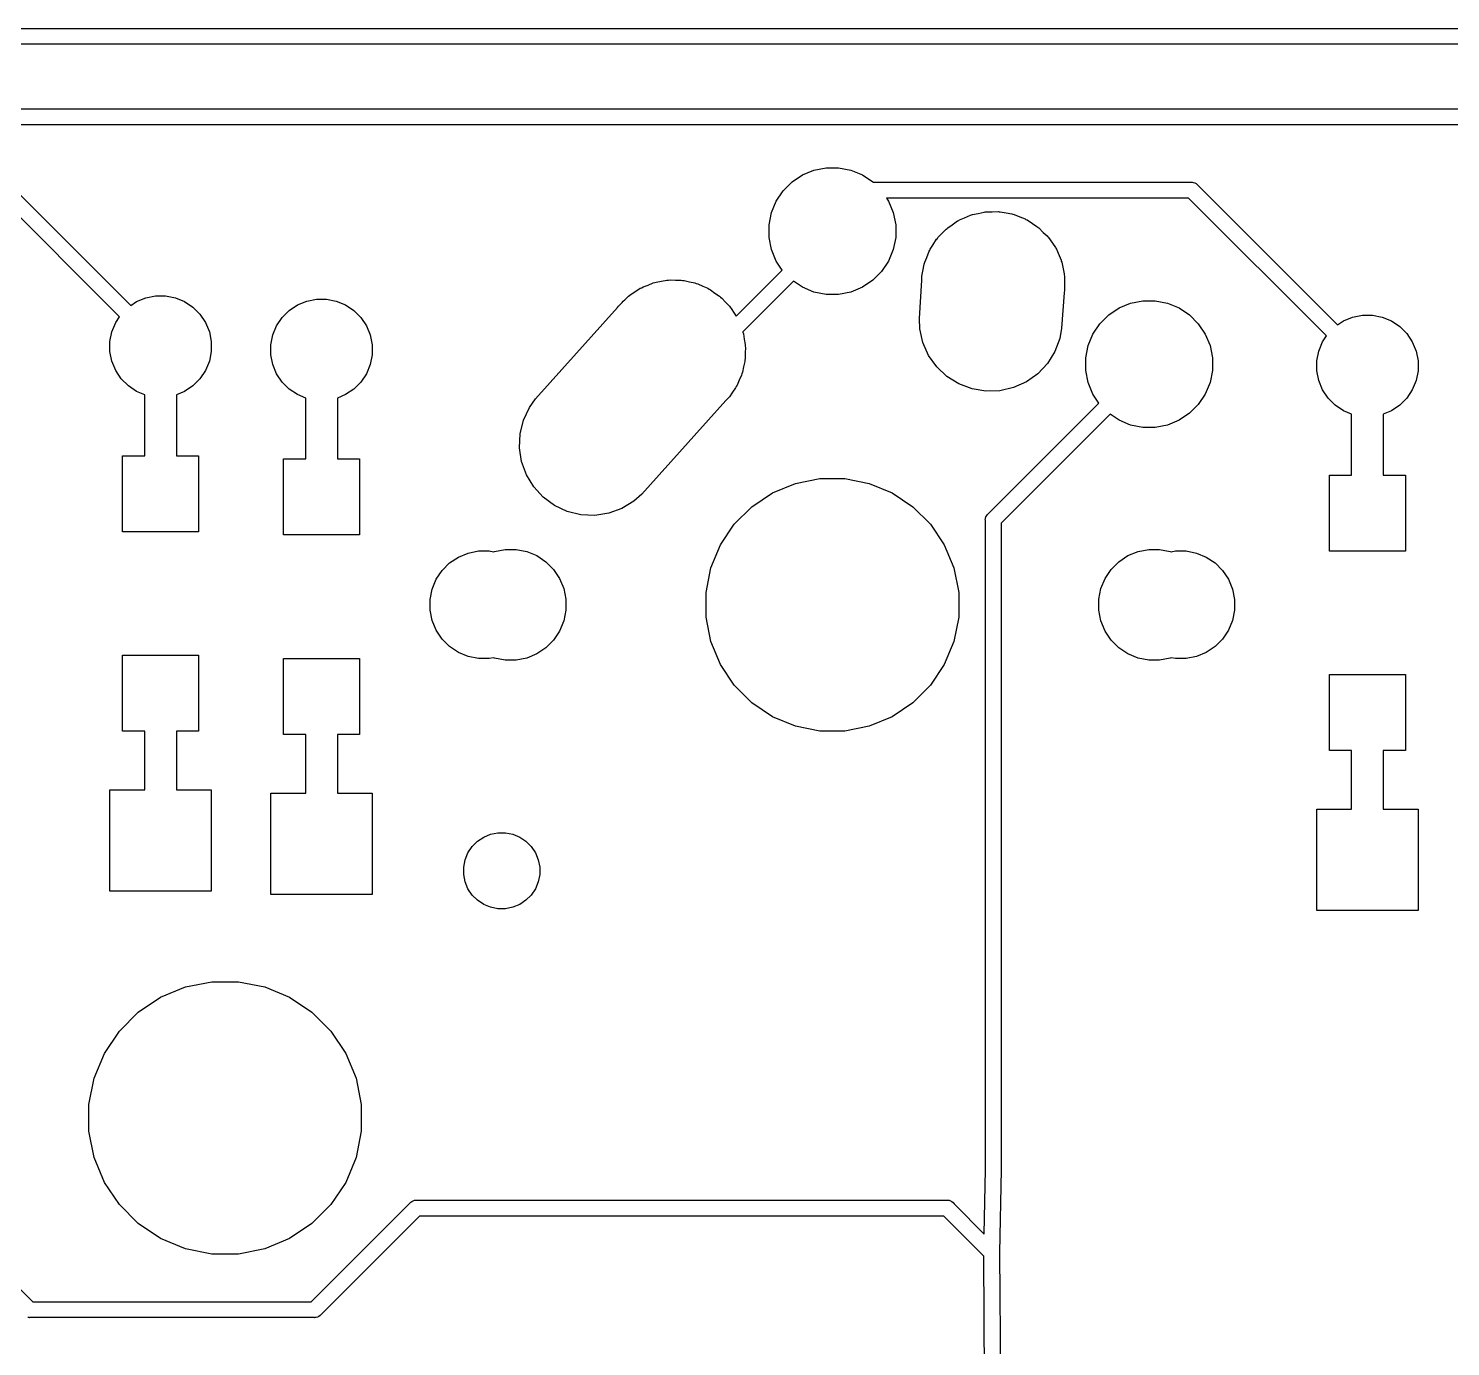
# Model space of a CAD drawing. Extents: x 53 to 306, y -113 to -54.
# Drawn here: x 125.42 to 147.87, y -78.39 to -57.58 of the extents above; entities that cross this region are included whole.
import ezdxf

# ---------------------------------------------------------------- set-up
doc = ezdxf.new("R2010")
doc.units = 0
doc.layers.add('BLACK', color=7, linetype='CONTINUOUS')

msp = doc.modelspace()

# ---------------------------------------------------------------- linework, layer by layer
at = {"layer": 'BLACK', "linetype": 'CONTINUOUS'}
for p, q in [((91.9488, -57.575), (235.702, -57.575)), ((235.656, -57.825), (91.9945, -57.825)), ((110.166, -58.845), (236.335, -58.845)), ((236.289, -59.095), (110.212, -59.095)), ((124.424, -59.3364), (127.037, -61.9494)), ((126.86, -62.1262), (124.28, -59.5454)), ((137.475, -59.9982), (137.638, -59.8888)), ((137.638, -59.8888), (137.82, -59.8134)), ((137.82, -59.8134), (138.014, -59.775)), ((138.014, -59.775), (138.21, -59.775)), ((138.21, -59.775), (138.404, -59.8134)), ((138.404, -59.8134), (138.586, -59.8888)), ((138.586, -59.8888), (138.749, -59.9982)), ((137.226, -60.3013), (137.335, -60.1375)), ((137.335, -60.1375), (137.475, -59.9982)), ((138.749, -59.9982), (138.754, -60.0032)), ((138.754, -60.0032), (138.759, -60.0028)), ((138.759, -60.0028), (138.765, -60.0034)), ((138.765, -60.0034), (143.778, -60.0034)), ((143.778, -60.0034), (143.784, -60.0028)), ((143.784, -60.0028), (143.791, -60.0034)), ((143.791, -60.0034), (143.791, -60.0034)), ((143.791, -60.0034), (143.809, -60.0052)), ((143.809, -60.0052), (143.832, -60.0124)), ((143.832, -60.0124), (143.854, -60.024)), ((143.854, -60.024), (143.873, -60.0396)), ((143.873, -60.0396), (143.877, -60.0444)), ((143.877, -60.0444), (146.087, -62.2544)), ((137.15, -60.4833), (137.226, -60.3013)), ((143.733, -60.2534), (138.966, -60.2534)), ((138.966, -60.2534), (138.998, -60.3013)), ((138.998, -60.3013), (139.074, -60.4833)), ((145.91, -62.4312), (143.733, -60.2534)), ((137.112, -60.6765), (137.15, -60.4833)), ((139.074, -60.4833), (139.112, -60.6765)), ((140.005, -60.6744), (140.089, -60.6145)), ((140.089, -60.6145), (140.106, -60.6068)), ((140.106, -60.6068), (140.119, -60.598)), ((140.119, -60.598), (140.199, -60.5649)), ((140.199, -60.5649), (140.291, -60.5236)), ((140.291, -60.5236), (140.309, -60.5195)), ((140.309, -60.5195), (140.324, -60.5132)), ((140.324, -60.5132), (140.412, -60.4958)), ((140.412, -60.4958), (140.507, -60.4738)), ((140.507, -60.4738), (140.525, -60.4733)), ((140.525, -60.4733), (140.541, -60.47)), ((140.541, -60.47), (140.634, -60.47)), ((140.634, -60.47), (140.728, -60.4671)), ((140.728, -60.4671), (140.745, -60.47)), ((140.745, -60.47), (140.763, -60.47)), ((140.763, -60.47), (140.856, -60.4886)), ((140.856, -60.4886), (140.947, -60.5038)), ((140.947, -60.5038), (140.963, -60.5097)), ((140.963, -60.5097), (140.98, -60.5132)), ((140.98, -60.5132), (141.071, -60.5509)), ((141.071, -60.5509), (141.154, -60.5824)), ((141.154, -60.5824), (141.168, -60.591)), ((141.168, -60.591), (141.185, -60.598)), ((141.185, -60.598), (141.269, -60.6542)), ((137.112, -60.8735), (137.112, -60.6765)), ((139.112, -60.6765), (139.112, -60.8735)), ((139.778, -60.8779), (139.836, -60.8198)), ((139.836, -60.8198), (139.908, -60.7431)), ((139.908, -60.7431), (139.924, -60.732)), ((139.924, -60.732), (139.935, -60.7212)), ((139.935, -60.7212), (140.005, -60.6744)), ((141.269, -60.6542), (141.342, -60.6999)), ((141.342, -60.6999), (141.353, -60.7107)), ((141.353, -60.7107), (141.369, -60.7212)), ((141.369, -60.7212), (141.442, -60.7944)), ((141.442, -60.7944), (141.503, -60.8518)), ((137.15, -61.0667), (137.112, -60.8735)), ((139.112, -60.8735), (139.074, -61.0667)), ((139.649, -61.0756), (139.655, -61.0621)), ((139.655, -61.0621), (139.7, -60.9952)), ((139.7, -60.9952), (139.757, -60.9045)), ((139.757, -60.9045), (139.77, -60.8903)), ((139.77, -60.8903), (139.778, -60.8779)), ((141.503, -60.8518), (141.512, -60.8643)), ((141.512, -60.8643), (141.526, -60.8779)), ((141.526, -60.8779), (141.585, -60.9657)), ((141.585, -60.9657), (141.632, -61.0323)), ((141.632, -61.0323), (141.638, -61.0459)), ((141.638, -61.0459), (141.649, -61.0621)), ((141.649, -61.0621), (141.69, -61.1613)), ((137.226, -61.2487), (137.15, -61.0667)), ((137.32, -61.39), (137.226, -61.2487)), ((138.998, -61.2487), (138.889, -61.4125)), ((139.074, -61.0667), (138.998, -61.2487)), ((139.56, -61.2995), (139.567, -61.281)), ((139.567, -61.281), (139.57, -61.2668)), ((139.57, -61.2668), (139.601, -61.1936)), ((139.601, -61.1936), (139.639, -61.0923)), ((139.639, -61.0923), (139.649, -61.0756)), ((141.69, -61.1613), (141.723, -61.2344)), ((141.723, -61.2344), (141.726, -61.2486)), ((141.726, -61.2486), (141.734, -61.2668)), ((141.734, -61.2668), (141.755, -61.3733)), ((136.593, -62.1176), (137.32, -61.39)), ((138.889, -61.4125), (138.749, -61.5518)), ((139.527, -61.4842), (139.542, -61.407)), ((139.527, -61.55), (139.527, -61.4842)), ((139.542, -61.407), (139.56, -61.2995)), ((141.755, -61.3733), (141.773, -61.4504)), ((141.773, -61.4504), (141.773, -61.4647)), ((141.773, -61.4647), (141.777, -61.4842)), ((141.777, -61.4842), (141.777, -61.5933)), ((134.934, -61.7704), (135.008, -61.7257)), ((135.008, -61.7257), (135.079, -61.678)), ((135.079, -61.678), (135.102, -61.6685)), ((135.102, -61.6685), (135.124, -61.6555)), ((135.124, -61.6555), (135.205, -61.6261)), ((135.205, -61.6261), (135.284, -61.5932)), ((135.284, -61.5932), (135.308, -61.5884)), ((135.308, -61.5884), (135.332, -61.5798)), ((135.332, -61.5798), (135.417, -61.5667)), ((135.417, -61.5667), (135.501, -61.55)), ((135.501, -61.55), (135.526, -61.55)), ((135.526, -61.55), (135.551, -61.5462)), ((135.551, -61.5462), (135.637, -61.55)), ((135.637, -61.55), (135.723, -61.55)), ((135.723, -61.55), (135.747, -61.5549)), ((135.747, -61.5549), (135.772, -61.556)), ((135.772, -61.556), (135.856, -61.5765)), ((135.856, -61.5765), (135.94, -61.5932)), ((135.94, -61.5932), (135.963, -61.6028)), ((135.963, -61.6028), (135.987, -61.6087)), ((135.987, -61.6087), (136.065, -61.6451)), ((136.065, -61.6451), (136.145, -61.678)), ((136.145, -61.678), (136.166, -61.6919)), ((136.166, -61.6919), (136.188, -61.7025)), ((136.188, -61.7025), (136.258, -61.7534)), ((137.497, -61.5668), (136.698, -62.3662)), ((137.638, -61.6612), (137.497, -61.5668)), ((137.82, -61.7366), (137.638, -61.6612)), ((138.014, -61.775), (137.82, -61.7366)), ((138.404, -61.7366), (138.21, -61.775)), ((138.586, -61.6612), (138.404, -61.7366)), ((138.749, -61.5518), (138.586, -61.6612)), ((139.486, -62.1536), (139.527, -61.55)), ((141.777, -61.7058), (141.769, -61.7471)), ((141.777, -61.5933), (141.778, -61.6163)), ((141.778, -61.6163), (141.777, -61.6265)), ((141.777, -61.6265), (141.777, -61.7058)), ((127.037, -61.9494), (127.129, -61.888)), ((127.129, -61.888), (127.275, -61.8277)), ((127.275, -61.8277), (127.429, -61.797)), ((127.429, -61.797), (127.587, -61.797)), ((127.587, -61.797), (127.741, -61.8277)), ((127.741, -61.8277), (127.887, -61.888)), ((127.887, -61.888), (128.018, -61.9756)), ((129.538, -62.0266), (129.669, -61.939)), ((129.669, -61.939), (129.815, -61.8787)), ((129.815, -61.8787), (129.969, -61.848)), ((129.969, -61.848), (130.127, -61.848)), ((130.127, -61.848), (130.281, -61.8787)), ((130.281, -61.8787), (130.427, -61.939)), ((130.427, -61.939), (130.558, -62.0266)), ((134.721, -61.9833), (134.738, -61.9579)), ((134.738, -61.9579), (134.795, -61.9012)), ((134.795, -61.9012), (134.812, -61.8825)), ((134.812, -61.8825), (134.834, -61.8618)), ((134.834, -61.8618), (134.895, -61.8012)), ((134.895, -61.8012), (134.916, -61.7873)), ((134.916, -61.7873), (134.934, -61.7704)), ((136.258, -61.7534), (136.329, -61.8012)), ((136.329, -61.8012), (136.347, -61.8188)), ((136.347, -61.8188), (136.367, -61.8336)), ((136.367, -61.8336), (136.425, -61.897)), ((136.425, -61.897), (136.486, -61.9579)), ((136.486, -61.9579), (136.5, -61.9786)), ((138.21, -61.775), (138.014, -61.775)), ((141.769, -61.7471), (141.731, -62.3067)), ((142.638, -61.9888), (142.82, -61.9134)), ((142.82, -61.9134), (143.014, -61.875)), ((143.014, -61.875), (143.21, -61.875)), ((143.21, -61.875), (143.404, -61.9134)), ((143.404, -61.9134), (143.586, -61.9888)), ((126.799, -62.2181), (126.86, -62.1262)), ((128.018, -61.9756), (128.129, -62.087)), ((128.129, -62.087), (128.217, -62.2181)), ((129.339, -62.2691), (129.427, -62.138)), ((129.427, -62.138), (129.538, -62.0266)), ((130.558, -62.0266), (130.669, -62.138)), ((130.669, -62.138), (130.757, -62.2691)), ((133.428, -63.4248), (134.721, -61.9833)), ((136.5, -61.9786), (136.517, -61.997)), ((136.517, -61.997), (136.561, -62.0705)), ((136.561, -62.0705), (136.593, -62.1176)), ((139.491, -62.3196), (139.486, -62.1536)), ((142.335, -62.2375), (142.475, -62.0982)), ((142.475, -62.0982), (142.638, -61.9888)), ((143.586, -61.9888), (143.749, -62.0982)), ((143.749, -62.0982), (143.889, -62.2375)), ((146.179, -62.193), (146.325, -62.1327)), ((146.325, -62.1327), (146.479, -62.102)), ((146.479, -62.102), (146.637, -62.102)), ((146.637, -62.102), (146.791, -62.1327)), ((146.791, -62.1327), (146.937, -62.193)), ((126.708, -62.5182), (126.739, -62.3636)), ((126.739, -62.3636), (126.799, -62.2181)), ((128.217, -62.2181), (128.277, -62.3636)), ((128.277, -62.3636), (128.308, -62.5182)), ((129.279, -62.4146), (129.339, -62.2691)), ((130.757, -62.2691), (130.817, -62.4146)), ((136.698, -62.3662), (136.699, -62.3714)), ((136.699, -62.3714), (136.707, -62.3948)), ((136.707, -62.3948), (136.72, -62.4796)), ((139.541, -62.5356), (139.491, -62.3196)), ((141.731, -62.3067), (141.703, -62.4704)), ((142.15, -62.5833), (142.226, -62.4013)), ((142.226, -62.4013), (142.335, -62.2375)), ((143.889, -62.2375), (143.998, -62.4013)), ((143.998, -62.4013), (144.074, -62.5833)), ((146.087, -62.2544), (146.179, -62.193)), ((146.937, -62.193), (147.068, -62.2806)), ((147.068, -62.2806), (147.179, -62.392)), ((147.179, -62.392), (147.267, -62.5231)), ((126.708, -62.6758), (126.708, -62.5182)), ((128.308, -62.5182), (128.308, -62.6758)), ((129.248, -62.5692), (129.279, -62.4146)), ((129.248, -62.7268), (129.248, -62.5692)), ((130.817, -62.4146), (130.848, -62.5692)), ((130.848, -62.5692), (130.848, -62.7268)), ((136.72, -62.4796), (136.737, -62.5642)), ((136.737, -62.5642), (136.737, -62.5892)), ((136.737, -62.5892), (136.741, -62.6139)), ((136.741, -62.6139), (136.737, -62.6995)), ((139.632, -62.7377), (139.541, -62.5356)), ((141.703, -62.4704), (141.625, -62.6776)), ((142.112, -62.7765), (142.15, -62.5833)), ((144.074, -62.5833), (144.112, -62.7765)), ((145.789, -62.6686), (145.849, -62.5231)), ((145.849, -62.5231), (145.91, -62.4312)), ((147.267, -62.5231), (147.327, -62.6686)), ((126.739, -62.8304), (126.708, -62.6758)), ((126.799, -62.9759), (126.739, -62.8304)), ((128.277, -62.8304), (128.217, -62.9759)), ((128.308, -62.6758), (128.277, -62.8304)), ((129.279, -62.8814), (129.248, -62.7268)), ((130.848, -62.7268), (130.817, -62.8814)), ((136.731, -62.8352), (136.711, -62.9185)), ((136.732, -62.8104), (136.731, -62.8352)), ((136.737, -62.7858), (136.732, -62.8104)), ((136.737, -62.6995), (136.737, -62.7858)), ((139.76, -62.9181), (139.632, -62.7377)), ((141.625, -62.6776), (141.507, -62.8655)), ((142.112, -62.9735), (142.112, -62.7765)), ((144.112, -62.7765), (144.112, -62.9735)), ((145.758, -62.8232), (145.789, -62.6686)), ((145.758, -62.9808), (145.758, -62.8232)), ((147.327, -62.6686), (147.358, -62.8232)), ((147.358, -62.8232), (147.358, -62.9808)), ((126.887, -63.107), (126.799, -62.9759)), ((128.217, -62.9759), (128.129, -63.107)), ((129.339, -63.0269), (129.279, -62.8814)), ((129.427, -63.158), (129.339, -63.0269)), ((130.757, -63.0269), (130.669, -63.158)), ((130.817, -62.8814), (130.757, -63.0269)), ((136.678, -63.0505), (136.642, -63.1282)), ((136.684, -63.0263), (136.678, -63.0505)), ((136.694, -63.0031), (136.684, -63.0263)), ((136.711, -62.9185), (136.694, -63.0031)), ((139.921, -63.07), (139.76, -62.9181)), ((140.109, -63.1876), (139.921, -63.07)), ((141.355, -63.0269), (141.175, -63.1555)), ((141.507, -62.8655), (141.355, -63.0269)), ((142.15, -63.1667), (142.112, -62.9735)), ((144.112, -62.9735), (144.074, -63.1667)), ((145.789, -63.1354), (145.758, -62.9808)), ((147.358, -62.9808), (147.327, -63.1354)), ((126.998, -63.2184), (126.887, -63.107)), ((127.129, -63.306), (126.998, -63.2184)), ((127.258, -63.3594), (127.129, -63.306)), ((127.887, -63.306), (127.758, -63.3594)), ((128.018, -63.2184), (127.887, -63.306)), ((128.129, -63.107), (128.018, -63.2184)), ((129.538, -63.2694), (129.427, -63.158)), ((129.669, -63.357), (129.538, -63.2694)), ((130.558, -63.2694), (130.427, -63.357)), ((130.669, -63.158), (130.558, -63.2694)), ((136.585, -63.2513), (136.534, -63.3204)), ((136.595, -63.2287), (136.585, -63.2513)), ((136.609, -63.2079), (136.595, -63.2287)), ((136.642, -63.1282), (136.609, -63.2079)), ((140.317, -63.2662), (140.109, -63.1876)), ((140.535, -63.3028), (140.317, -63.2662)), ((140.757, -63.2962), (140.535, -63.3028)), ((140.973, -63.2464), (140.757, -63.2962)), ((141.175, -63.1555), (140.973, -63.2464)), ((142.226, -63.3487), (142.15, -63.1667)), ((144.074, -63.1667), (143.998, -63.3487)), ((145.849, -63.2809), (145.789, -63.1354)), ((145.937, -63.412), (145.849, -63.2809)), ((147.267, -63.2809), (147.179, -63.412)), ((147.327, -63.1354), (147.267, -63.2809)), ((127.258, -64.322), (127.258, -63.3594)), ((127.758, -63.3594), (127.758, -64.322)), ((129.798, -63.4104), (129.669, -63.357)), ((129.798, -64.373), (129.798, -63.4104)), ((130.427, -63.357), (130.298, -63.4104)), ((130.298, -63.4104), (130.298, -64.373)), ((133.329, -63.5587), (133.428, -63.4248)), ((136.429, -63.4491), (135.102, -64.9274)), ((136.486, -63.3921), (136.429, -63.4491)), ((136.534, -63.3204), (136.486, -63.3921)), ((140.568, -65.2423), (142.32, -63.49)), ((142.32, -63.49), (142.226, -63.3487)), ((143.889, -63.5125), (143.749, -63.6518)), ((143.998, -63.3487), (143.889, -63.5125)), ((146.048, -63.5234), (145.937, -63.412)), ((146.179, -63.611), (146.048, -63.5234)), ((147.068, -63.5234), (146.937, -63.611)), ((147.179, -63.412), (147.068, -63.5234)), ((133.236, -63.7595), (133.329, -63.5587)), ((142.497, -63.6668), (140.777, -65.3868)), ((142.638, -63.7612), (142.497, -63.6668)), ((143.749, -63.6518), (143.586, -63.7612)), ((146.308, -63.6644), (146.179, -63.611)), ((146.308, -64.627), (146.308, -63.6644)), ((146.937, -63.611), (146.808, -63.6644)), ((146.808, -63.6644), (146.808, -64.627)), ((133.173, -64.1961), (133.183, -63.9747)), ((133.183, -63.9747), (133.236, -63.7595)), ((142.82, -63.8366), (142.638, -63.7612)), ((143.014, -63.875), (142.82, -63.8366)), ((143.21, -63.875), (143.014, -63.875)), ((143.404, -63.8366), (143.21, -63.875)), ((143.586, -63.7612), (143.404, -63.8366)), ((133.207, -64.4152), (133.173, -64.1961)), ((126.908, -65.522), (126.908, -64.322)), ((126.908, -64.322), (127.258, -64.322)), ((127.758, -64.322), (128.108, -64.322)), ((128.108, -64.322), (128.108, -65.522)), ((129.448, -65.573), (129.448, -64.373)), ((129.448, -64.373), (129.798, -64.373)), ((130.298, -64.373), (130.648, -64.373)), ((130.648, -64.373), (130.648, -65.573)), ((133.283, -64.6234), (133.207, -64.4152)), ((133.397, -64.813), (133.283, -64.6234)), ((145.958, -65.827), (145.958, -64.627)), ((145.958, -64.627), (146.308, -64.627)), ((146.808, -64.627), (147.158, -64.627)), ((147.158, -64.627), (147.158, -65.827)), ((133.547, -64.9764), (133.397, -64.813)), ((137.168, -64.908), (137.53, -64.7577)), ((137.53, -64.7577), (137.916, -64.6811)), ((137.916, -64.6811), (138.308, -64.6811)), ((138.308, -64.6811), (138.694, -64.7577)), ((138.694, -64.7577), (139.056, -64.908)), ((133.726, -65.1075), (133.547, -64.9764)), ((134.98, -65.0396), (134.79, -65.1545)), ((135.102, -64.9274), (134.98, -65.0396)), ((136.841, -65.1262), (137.168, -64.908)), ((139.056, -64.908), (139.383, -65.1262)), ((133.927, -65.2013), (133.726, -65.1075)), ((134.142, -65.254), (133.927, -65.2013)), ((134.363, -65.2638), (134.142, -65.254)), ((134.582, -65.2302), (134.363, -65.2638)), ((134.79, -65.1545), (134.582, -65.2302)), ((136.563, -65.404), (136.841, -65.1262)), ((139.383, -65.1262), (139.661, -65.404)), ((140.526, -65.335), (140.529, -65.3105)), ((140.529, -65.3105), (140.536, -65.2869)), ((140.536, -65.2869), (140.548, -65.2652)), ((140.548, -65.2652), (140.559, -65.251)), ((140.559, -65.2509), (140.563, -65.2462)), ((140.559, -65.251), (140.559, -65.2509)), ((140.563, -65.2462), (140.568, -65.2423)), ((128.108, -65.522), (126.908, -65.522)), ((136.345, -65.7305), (136.563, -65.404)), ((139.661, -65.404), (139.879, -65.7305)), ((140.527, -65.3411), (140.526, -65.335)), ((140.527, -75.5908), (140.527, -65.3411)), ((140.777, -65.3868), (140.777, -75.5871)), ((130.648, -65.573), (129.448, -65.573)), ((136.195, -66.0934), (136.345, -65.7305)), ((139.879, -65.7305), (140.029, -66.0934)), ((132.07, -66.0148), (132.209, -65.9217)), ((132.209, -65.9217), (132.364, -65.8577)), ((132.364, -65.8577), (132.528, -65.825)), ((132.528, -65.825), (132.696, -65.825)), ((132.696, -65.825), (132.765, -65.8387)), ((132.765, -65.8387), (132.777, -65.8336)), ((132.777, -65.8336), (132.946, -65.8)), ((132.946, -65.8), (133.118, -65.8)), ((133.118, -65.8), (133.287, -65.8336)), ((133.287, -65.8336), (133.446, -65.8996)), ((133.446, -65.8996), (133.59, -65.9953)), ((133.59, -65.9953), (133.712, -66.1172)), ((142.512, -66.1172), (142.634, -65.9953)), ((142.634, -65.9953), (142.778, -65.8996)), ((142.778, -65.8996), (142.937, -65.8336)), ((142.937, -65.8336), (143.106, -65.8)), ((143.106, -65.8), (143.278, -65.8)), ((143.278, -65.8), (143.447, -65.8336)), ((143.447, -65.8336), (143.459, -65.8387)), ((143.459, -65.8387), (143.528, -65.825)), ((143.528, -65.825), (143.696, -65.825)), ((143.696, -65.825), (143.86, -65.8577)), ((143.86, -65.8577), (144.015, -65.9217)), ((144.015, -65.9217), (144.154, -66.0148)), ((147.158, -65.827), (145.958, -65.827)), ((131.859, -66.2724), (131.952, -66.1332)), ((131.952, -66.1332), (132.07, -66.0148)), ((133.712, -66.1172), (133.807, -66.2605)), ((136.118, -66.4786), (136.195, -66.0934)), ((140.029, -66.0934), (140.106, -66.4786)), ((142.417, -66.2605), (142.512, -66.1172)), ((144.154, -66.0148), (144.272, -66.1332)), ((144.272, -66.1332), (144.365, -66.2724)), ((131.762, -66.5913), (131.795, -66.4271)), ((131.795, -66.4271), (131.859, -66.2724)), ((133.807, -66.2605), (133.873, -66.4198)), ((133.873, -66.4198), (133.907, -66.5888)), ((142.317, -66.5888), (142.351, -66.4198)), ((142.351, -66.4198), (142.417, -66.2605)), ((144.365, -66.2724), (144.429, -66.4271)), ((144.429, -66.4271), (144.462, -66.5913)), ((131.762, -66.7587), (131.762, -66.5913)), ((133.907, -66.5888), (133.907, -66.7612)), ((136.118, -66.8714), (136.118, -66.4786)), ((140.106, -66.4786), (140.106, -66.8714)), ((142.317, -66.7612), (142.317, -66.5888)), ((144.462, -66.5913), (144.462, -66.7587)), ((131.795, -66.9229), (131.762, -66.7587)), ((133.907, -66.7612), (133.873, -66.9302)), ((136.195, -67.2566), (136.118, -66.8714)), ((140.106, -66.8714), (140.029, -67.2566)), ((142.351, -66.9302), (142.317, -66.7612)), ((144.462, -66.7587), (144.429, -66.9229)), ((131.859, -67.0776), (131.795, -66.9229)), ((131.952, -67.2168), (131.859, -67.0776)), ((133.807, -67.0895), (133.712, -67.2328)), ((133.873, -66.9302), (133.807, -67.0895)), ((142.417, -67.0895), (142.351, -66.9302)), ((142.512, -67.2328), (142.417, -67.0895)), ((144.365, -67.0776), (144.272, -67.2168)), ((144.429, -66.9229), (144.365, -67.0776)), ((132.07, -67.3352), (131.952, -67.2168)), ((132.209, -67.4283), (132.07, -67.3352)), ((133.712, -67.2328), (133.59, -67.3547)), ((136.345, -67.6195), (136.195, -67.2566)), ((140.029, -67.2566), (139.879, -67.6195)), ((142.634, -67.3547), (142.512, -67.2328)), ((144.154, -67.3352), (144.015, -67.4283)), ((144.272, -67.2168), (144.154, -67.3352)), ((126.908, -68.672), (126.908, -67.472)), ((126.908, -67.472), (128.108, -67.472)), ((128.108, -67.472), (128.108, -68.672)), ((129.448, -68.723), (129.448, -67.523)), ((129.448, -67.523), (130.648, -67.523)), ((130.648, -67.523), (130.648, -68.723)), ((132.364, -67.4923), (132.209, -67.4283)), ((132.528, -67.525), (132.364, -67.4923)), ((132.696, -67.525), (132.528, -67.525)), ((132.765, -67.5113), (132.696, -67.525)), ((132.777, -67.5164), (132.765, -67.5113)), ((132.946, -67.55), (132.777, -67.5164)), ((133.118, -67.55), (132.946, -67.55)), ((133.287, -67.5164), (133.118, -67.55)), ((133.446, -67.4504), (133.287, -67.5164)), ((133.59, -67.3547), (133.446, -67.4504)), ((142.778, -67.4504), (142.634, -67.3547)), ((142.937, -67.5164), (142.778, -67.4504)), ((143.106, -67.55), (142.937, -67.5164)), ((143.278, -67.55), (143.106, -67.55)), ((143.447, -67.5164), (143.278, -67.55)), ((143.459, -67.5113), (143.447, -67.5164)), ((143.528, -67.525), (143.459, -67.5113)), ((143.696, -67.525), (143.528, -67.525)), ((143.86, -67.4923), (143.696, -67.525)), ((144.015, -67.4283), (143.86, -67.4923)), ((136.563, -67.946), (136.345, -67.6195)), ((139.879, -67.6195), (139.661, -67.946)), ((145.958, -68.977), (145.958, -67.777)), ((145.958, -67.777), (147.158, -67.777)), ((147.158, -67.777), (147.158, -68.977)), ((136.841, -68.2238), (136.563, -67.946)), ((139.661, -67.946), (139.383, -68.2238)), ((137.168, -68.442), (136.841, -68.2238)), ((139.383, -68.2238), (139.056, -68.442)), ((137.53, -68.5923), (137.168, -68.442)), ((139.056, -68.442), (138.694, -68.5923)), ((127.258, -68.672), (126.908, -68.672)), ((127.258, -69.597), (127.258, -68.672)), ((128.108, -68.672), (127.758, -68.672)), ((127.758, -68.672), (127.758, -69.597)), ((137.916, -68.6689), (137.53, -68.5923)), ((138.308, -68.6689), (137.916, -68.6689)), ((138.694, -68.5923), (138.308, -68.6689)), ((129.798, -68.723), (129.448, -68.723)), ((129.798, -69.648), (129.798, -68.723)), ((130.648, -68.723), (130.298, -68.723)), ((130.298, -68.723), (130.298, -69.648)), ((146.308, -68.977), (145.958, -68.977)), ((146.308, -69.902), (146.308, -68.977)), ((147.158, -68.977), (146.808, -68.977)), ((146.808, -68.977), (146.808, -69.902)), ((126.708, -71.197), (126.708, -69.597)), ((126.708, -69.597), (127.258, -69.597)), ((127.758, -69.597), (128.308, -69.597)), ((128.308, -69.597), (128.308, -71.197)), ((129.248, -71.248), (129.248, -69.648)), ((129.248, -69.648), (129.798, -69.648)), ((130.298, -69.648), (130.848, -69.648)), ((130.848, -69.648), (130.848, -71.248)), ((145.758, -71.502), (145.758, -69.902)), ((145.758, -69.902), (146.308, -69.902)), ((146.808, -69.902), (147.358, -69.902)), ((147.358, -69.902), (147.358, -71.502)), ((132.36, -70.5908), (132.426, -70.4925)), ((132.426, -70.4925), (132.51, -70.4089)), ((132.51, -70.4089), (132.608, -70.3433)), ((132.608, -70.3433), (132.717, -70.2981)), ((132.717, -70.2981), (132.833, -70.275)), ((132.833, -70.275), (132.951, -70.275)), ((132.951, -70.275), (133.067, -70.2981)), ((133.067, -70.2981), (133.176, -70.3433)), ((133.176, -70.3433), (133.274, -70.4089)), ((133.274, -70.4089), (133.358, -70.4925)), ((133.358, -70.4925), (133.424, -70.5908)), ((132.292, -70.8159), (132.315, -70.7)), ((132.315, -70.7), (132.36, -70.5908)), ((133.424, -70.5908), (133.469, -70.7)), ((133.469, -70.7), (133.492, -70.8159)), ((132.292, -70.9341), (132.292, -70.8159)), ((132.315, -71.05), (132.292, -70.9341)), ((133.492, -70.9341), (133.469, -71.05)), ((133.492, -70.8159), (133.492, -70.9341)), ((132.36, -71.1592), (132.315, -71.05)), ((132.426, -71.2575), (132.36, -71.1592)), ((133.424, -71.1592), (133.358, -71.2575)), ((133.469, -71.05), (133.424, -71.1592)), ((128.308, -71.197), (126.708, -71.197)), ((130.848, -71.248), (129.248, -71.248)), ((132.51, -71.341), (132.426, -71.2575)), ((132.608, -71.4067), (132.51, -71.341)), ((133.274, -71.341), (133.176, -71.4067)), ((133.358, -71.2575), (133.274, -71.341)), ((132.717, -71.4519), (132.608, -71.4067)), ((132.833, -71.475), (132.717, -71.4519)), ((132.951, -71.475), (132.833, -71.475)), ((133.067, -71.4519), (132.951, -71.475)), ((133.176, -71.4067), (133.067, -71.4519)), ((147.358, -71.502), (145.758, -71.502)), ((127.508, -72.8707), (127.899, -72.7086)), ((127.899, -72.7086), (128.314, -72.626)), ((128.314, -72.626), (128.738, -72.626)), ((128.738, -72.626), (129.153, -72.7086)), ((129.153, -72.7086), (129.544, -72.8707)), ((127.155, -73.106), (127.508, -72.8707)), ((129.544, -72.8707), (129.897, -73.106)), ((126.856, -73.4055), (127.155, -73.106)), ((129.897, -73.106), (130.196, -73.4055)), ((126.621, -73.7576), (126.856, -73.4055)), ((130.196, -73.4055), (130.431, -73.7576)), ((126.459, -74.1489), (126.621, -73.7576)), ((130.431, -73.7576), (130.593, -74.1489)), ((122.074, -74.2673), (125.488, -77.681)), ((126.376, -74.5642), (126.459, -74.1489)), ((130.593, -74.1489), (130.676, -74.5642)), ((126.376, -74.9878), (126.376, -74.5642)), ((130.676, -74.5642), (130.676, -74.9878)), ((126.459, -75.4031), (126.376, -74.9878)), ((130.676, -74.9878), (130.593, -75.4031)), ((126.621, -75.7944), (126.459, -75.4031)), ((130.593, -75.4031), (130.431, -75.7944)), ((140.507, -76.6101), (140.527, -75.5908)), ((140.777, -75.5994), (140.751, -76.9011)), ((140.777, -75.5871), (140.777, -75.5883)), ((140.777, -75.5883), (140.777, -75.5932)), ((140.777, -75.5932), (140.777, -75.5981)), ((140.777, -75.5981), (140.777, -75.5994)), ((126.856, -76.1465), (126.621, -75.7944)), ((130.431, -75.7944), (130.196, -76.1465)), ((131.457, -76.1087), (131.471, -76.097)), ((131.471, -76.097), (131.493, -76.0854)), ((131.493, -76.0854), (131.494, -76.085)), ((131.494, -76.085), (131.516, -76.0782)), ((131.516, -76.0782), (131.534, -76.0764)), ((131.534, -76.0764), (131.541, -76.0758)), ((131.534, -76.0764), (131.534, -76.0764)), ((131.541, -76.0758), (131.547, -76.0764)), ((131.547, -76.0764), (139.924, -76.0764)), ((139.924, -76.0764), (139.931, -76.0758)), ((139.931, -76.0758), (139.937, -76.0764)), ((139.937, -76.0764), (139.937, -76.0764)), ((139.937, -76.0764), (139.955, -76.0782)), ((139.955, -76.0782), (139.979, -76.0854)), ((139.979, -76.0854), (140, -76.097)), ((140, -76.097), (140.019, -76.1126)), ((127.155, -76.446), (126.856, -76.1465)), ((129.884, -77.681), (131.448, -76.1173)), ((130.196, -76.1465), (129.897, -76.446)), ((131.592, -76.3264), (130.029, -77.89)), ((131.448, -76.1173), (131.452, -76.1126)), ((131.452, -76.1126), (131.457, -76.1087)), ((131.457, -76.1087), (131.457, -76.1087)), ((139.87, -76.3264), (131.592, -76.3264)), ((140.501, -76.9581), (139.87, -76.3264)), ((140.019, -76.1126), (140.035, -76.1316)), ((140.035, -76.1316), (140.043, -76.1459)), ((140.043, -76.1459), (140.507, -76.6101)), ((127.508, -76.6813), (127.155, -76.446)), ((129.897, -76.446), (129.544, -76.6813)), ((127.899, -76.8434), (127.508, -76.6813)), ((129.544, -76.6813), (129.153, -76.8434)), ((128.314, -76.926), (127.899, -76.8434)), ((128.738, -76.926), (128.314, -76.926)), ((129.153, -76.8434), (128.738, -76.926)), ((140.519, -79.5234), (140.501, -76.9581)), ((140.751, -76.9011), (140.752, -76.906)), ((140.752, -76.906), (140.751, -76.9117)), ((140.751, -76.9117), (140.769, -79.5213)), ((125.488, -77.681), (129.884, -77.681)), ((130.025, -77.8948), (130.006, -77.9104)), ((130.029, -77.89), (130.025, -77.8948)), ((125.43, -77.931), (125.411, -77.9292)), ((125.436, -77.9316), (125.43, -77.931)), ((125.43, -77.931), (125.43, -77.931)), ((125.442, -77.931), (125.436, -77.9316)), ((129.93, -77.931), (125.442, -77.931)), ((129.936, -77.9316), (129.93, -77.931)), ((129.942, -77.931), (129.936, -77.9316)), ((129.961, -77.9292), (129.942, -77.931)), ((129.942, -77.931), (129.942, -77.931)), ((129.984, -77.922), (129.961, -77.9292)), ((130.006, -77.9104), (129.984, -77.922))]:
    msp.add_line(p, q, dxfattribs=at)

doc.saveas('drawing.dxf')
